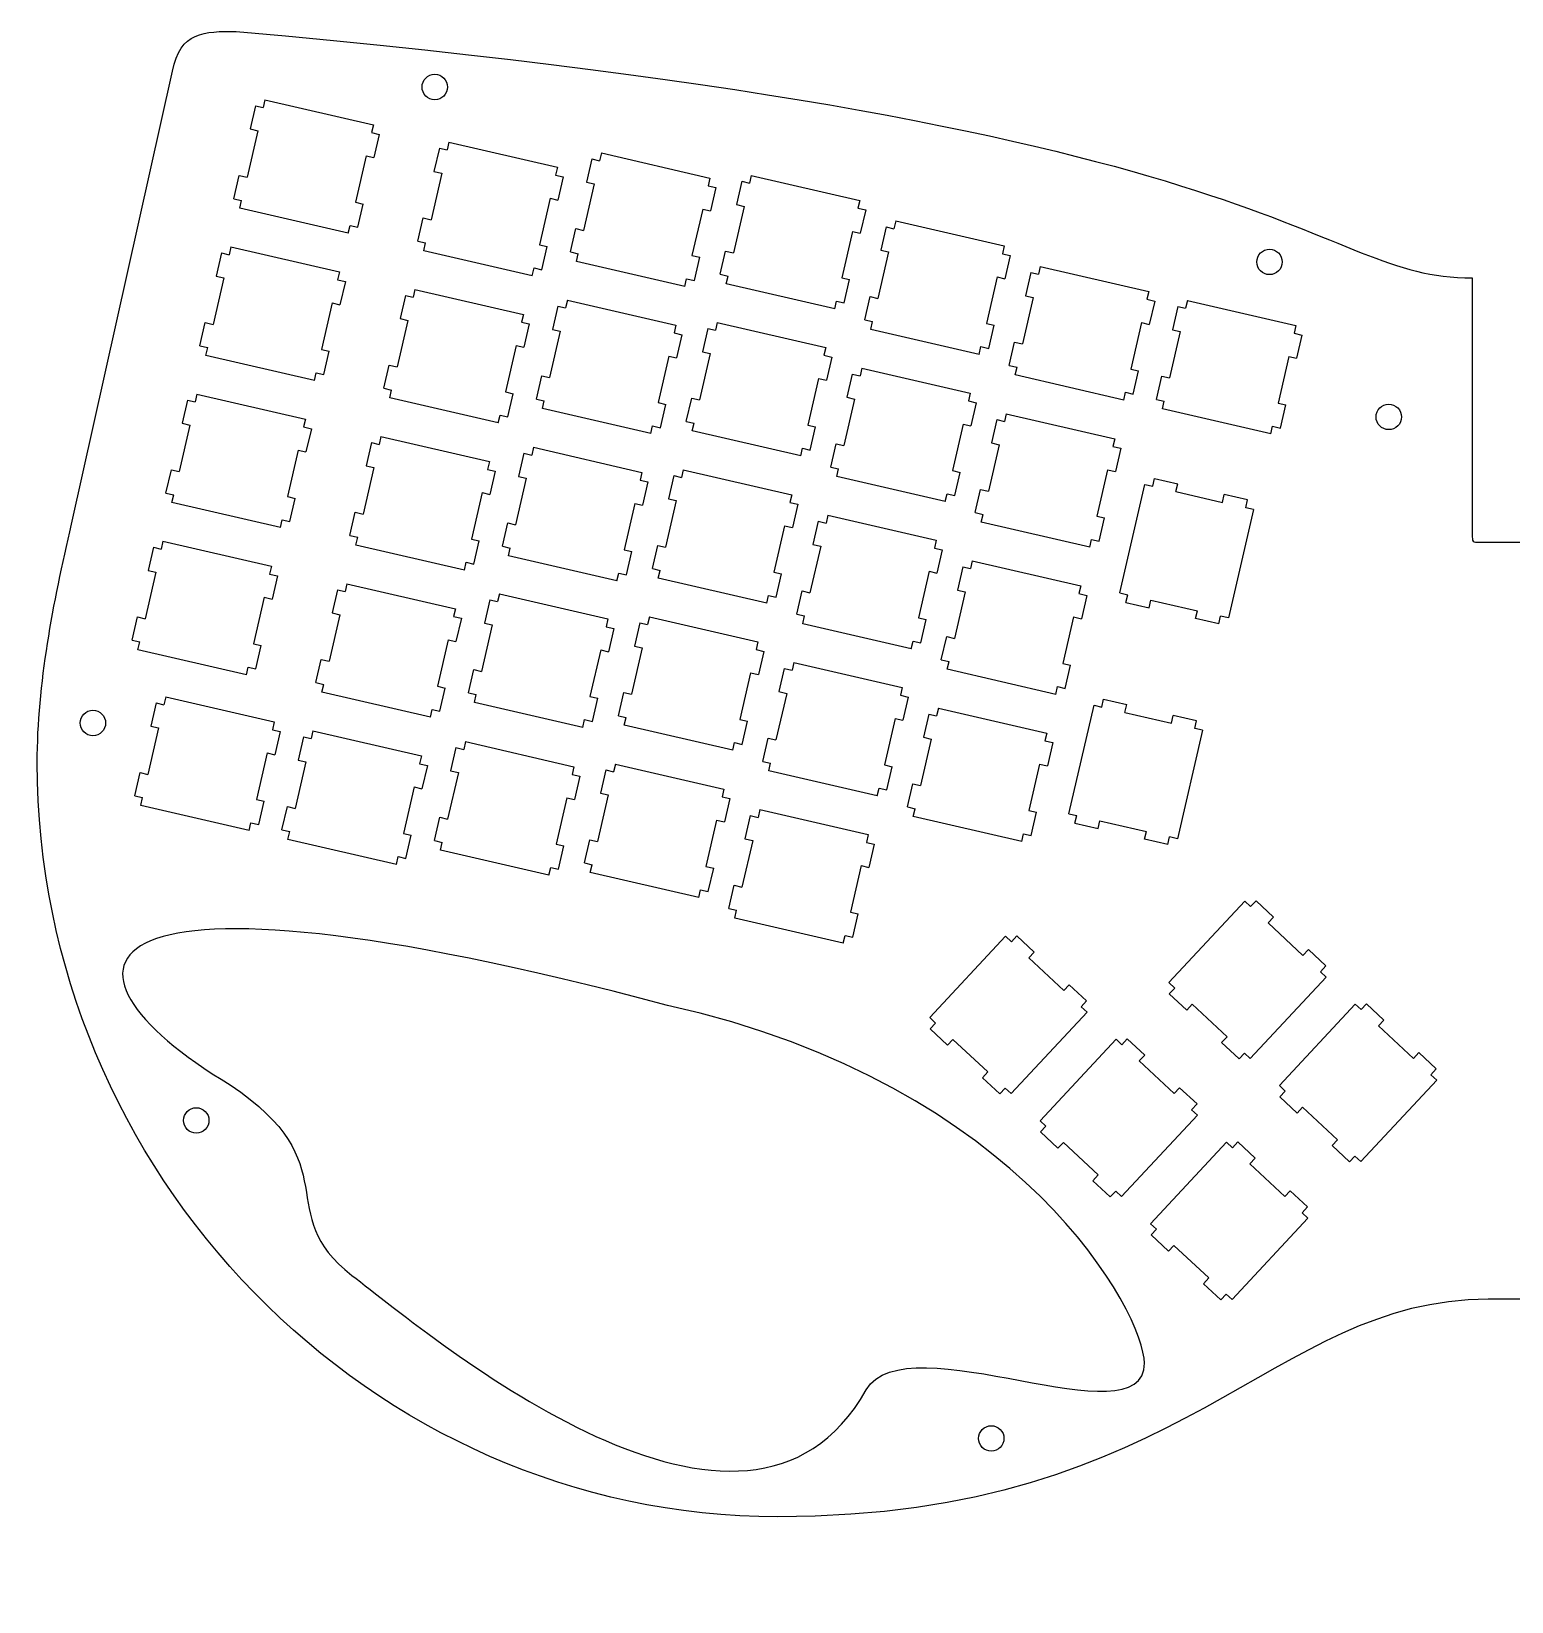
# Model space of a CAD drawing. Extents: x 10 to 391, y -5 to 193.
# Drawn here: x 9.5 to 195.7, y -4.9 to 192.7 of the extents above; entities that cross this region are included whole.
import ezdxf

# ---------------------------------------------------------------- set-up
doc = ezdxf.new("R2010")
doc.units = 0
doc.layers.add('cut.mount', color=7, linetype='CONTINUOUS')

msp = doc.modelspace()

# ---------------------------------------------------------------- linework, layer by layer
at = {"layer": 'cut.mount', "color": 1}
for points in [[(14.567917, 130.655558), (27.276108, 187.655503)], [(38.908949, 184.054711), (38.683826, 183.07959)], [(38.908957, 184.054711), (52.550587, 180.905298)], [(37.713668, 183.303586), (37.038875, 180.380736)], [(37.713671, 183.303586), (38.683831, 183.07959)], [(38.009041, 180.15674), (36.65945, 174.311039)], [(37.038875, 180.380736), (38.009038, 180.156766)], [(52.550584, 180.905298), (52.325461, 179.930177)], [(52.325464, 179.930177), (53.300574, 179.70507)], [(53.300577, 179.70507), (52.625784, 176.78222)], [(60.851479, 177.961784), (60.176686, 175.038934)], [(60.851482, 177.961784), (61.82659, 177.736677)], [(62.05171, 178.711772), (61.82659, 177.736677)], [(62.05171, 178.711798), (75.693343, 175.562359)], [(51.650671, 177.007327), (50.301082, 171.161626)], [(51.650671, 177.007327), (52.625782, 176.78222)], [(80.038507, 176.61077), (79.363715, 173.68792)], [(80.038505, 176.61077), (81.013615, 176.385636)], [(81.238736, 177.360757), (81.013615, 176.385636)], [(81.238736, 177.360757), (94.880369, 174.211344)], [(35.013928, 171.609698), (35.689292, 174.535036)], [(35.689289, 174.535036), (36.65945, 174.311039)], [(61.151797, 174.813827), (59.802208, 168.968126)], [(60.176689, 175.038934), (61.151797, 174.813827)], [(75.693345, 175.562359), (75.468222, 174.587264), (76.440859, 174.362713)], [(76.440856, 174.362713), (75.766064, 171.439862)], [(94.880369, 174.211318), (94.655251, 173.236223), (95.630361, 173.011089)], [(100.08808, 174.547074), (99.862957, 173.571953)], [(100.088077, 174.547048), (113.72971, 171.397635)], [(80.338823, 173.462786), (78.989234, 167.617085)], [(79.363712, 173.68792), (80.338823, 173.462786)], [(95.630356, 173.011116), (94.955563, 170.088239)], [(98.890322, 173.796505), (98.215529, 170.873654)], [(98.890325, 173.796505), (99.862957, 173.571953)], [(35.013922, 171.609698), (35.98408, 171.385728)], [(49.401166, 167.263655), (35.759531, 170.413094)], [(35.759536, 170.413094), (35.984085, 171.385728)], [(50.30108, 171.161626), (51.276185, 170.936493)], [(50.600821, 168.011182), (51.276185, 170.936493)], [(74.793427, 171.664387), (73.443841, 165.818687), (74.41647, 165.594135)], [(74.793427, 171.664387), (75.766064, 171.439836)], [(93.980455, 170.313373), (92.630867, 164.467672), (93.605977, 164.242539)], [(93.980455, 170.313373), (94.955561, 170.088239)], [(99.188164, 170.649102), (97.838575, 164.803402)], [(98.215532, 170.873654), (99.188164, 170.649102)], [(113.729712, 171.397635), (113.504592, 170.42254), (114.479703, 170.197406)], [(114.479697, 170.197406), (113.804904, 167.274556)], [(49.401161, 167.263655), (49.62571, 168.236289), (50.600821, 168.011182)], [(58.151731, 166.267923), (58.827095, 169.193234)], [(58.827095, 169.193234), (59.802206, 168.968126)], [(117.065439, 168.062432), (116.390646, 165.139581)], [(117.065442, 168.062432), (118.040553, 167.837298)], [(118.265673, 168.812419), (118.040553, 167.837298)], [(118.265671, 168.812419), (131.907301, 165.66298)], [(58.151731, 166.267923), (59.126844, 166.042789)], [(72.543919, 161.920742), (58.902284, 165.070155), (59.126836, 166.042789)], [(77.339331, 164.919342), (78.014126, 167.842219)], [(78.014126, 167.842219), (78.989234, 167.617085)], [(112.829796, 167.49969), (111.480208, 161.653989), (112.455319, 161.428855)], [(112.829796, 167.49969), (113.80491, 167.274556)], [(33.43979, 164.791363), (32.76442, 161.866026)], [(33.43979, 164.791363), (34.409948, 164.567367)], [(34.634492, 165.540001), (34.409943, 164.567367)], [(34.6345, 165.540001), (48.276135, 162.390589)], [(73.741108, 162.668824), (74.416475, 165.594135)], [(77.339331, 164.919342), (78.314441, 164.694235)], [(91.730951, 160.569701), (78.089323, 163.719114), (78.314444, 164.694235)], [(92.931182, 161.319688), (93.605977, 164.242539)], [(96.191145, 162.105077), (96.865941, 165.027927)], [(96.865941, 165.027927), (97.838578, 164.803402)], [(117.365757, 164.914448), (116.016171, 159.068747)], [(116.390649, 165.139555), (117.365757, 164.914448)], [(131.907303, 165.66298), (131.682183, 164.687885), (132.65482, 164.463333)], [(132.654817, 164.463333), (131.980024, 161.540483)], [(48.27613, 162.390589), (48.051578, 161.417955)], [(72.543922, 161.920742), (72.768471, 162.893376), (73.741103, 162.668824)], [(96.191145, 162.105077), (97.163782, 161.880525)], [(135.239982, 162.325872), (134.565189, 159.403021)], [(135.239985, 162.325872), (136.215096, 162.100764)], [(136.440216, 163.075859), (136.215096, 162.100764)], [(136.440216, 163.075859), (150.081846, 159.926446)], [(33.734581, 161.642057), (32.384995, 155.796356)], [(32.764423, 161.866026), (33.734583, 161.642057)], [(48.05158, 161.417955), (49.026694, 161.192847)], [(49.026694, 161.192847), (48.351329, 158.26751)], [(57.777253, 160.197088), (57.552701, 159.224454)], [(57.777258, 160.197088), (71.418888, 157.047676)], [(91.730951, 160.569701), (91.956074, 161.544822), (92.931187, 161.319688)], [(110.5803, 157.756018), (96.938667, 160.905431), (97.163788, 161.880552)], [(111.780523, 158.506005), (112.455316, 161.428855)], [(131.007387, 161.765035), (129.657801, 155.919334), (130.630433, 155.694783)], [(131.007387, 161.765035), (131.980027, 161.540483)], [(190.775911, 161.655524), (190.775911, 129.405561)], [(47.376219, 158.492617), (46.02663, 152.646917)], [(47.376219, 158.492617), (48.351329, 158.26751)], [(56.577593, 159.449562), (55.902226, 156.524251)], [(56.577593, 159.449562), (57.552701, 159.224454)], [(75.764622, 158.098547), (75.089829, 155.17567)], [(75.764619, 158.098547), (76.73973, 157.873413)], [(76.964281, 158.846047), (76.73973, 157.873413)], [(76.964281, 158.846047), (90.605914, 155.696635)], [(110.580297, 157.756018), (110.805418, 158.731113), (111.780528, 158.506005)], [(114.366265, 156.371004), (115.041058, 159.293854)], [(115.041058, 159.293854), (116.016171, 159.068747)], [(135.540303, 159.177914), (134.190712, 153.332187)], [(134.565192, 159.403021), (135.5403, 159.177914)], [(150.081851, 159.926446), (149.856728, 158.951325), (150.831834, 158.726218)], [(150.831834, 158.726218), (150.157043, 155.803368)], [(153.754686, 158.051425), (153.079894, 155.128575)], [(153.754686, 158.051425), (154.727323, 157.826873)], [(154.952444, 158.801968), (154.727323, 157.826873)], [(154.952444, 158.801968), (168.594077, 155.652555)], [(56.877337, 156.299117), (55.527748, 150.453417)], [(55.902226, 156.524251), (56.877339, 156.299117)], [(71.418883, 157.047676), (71.194331, 156.075015), (72.166965, 155.85049)], [(114.366265, 156.371004), (115.341376, 156.145897)], [(128.757883, 152.021363), (115.11625, 155.170776), (115.34137, 156.145897)], [(30.740042, 153.097449), (31.414835, 156.020326)], [(31.414835, 156.020326), (32.384995, 155.796356)], [(72.16697, 155.85049), (71.491606, 152.925153)], [(76.064937, 154.950563), (74.714774, 149.102376)], [(75.089826, 155.17567), (76.064939, 154.950563)], [(90.605914, 155.696635), (90.381362, 154.724001), (91.356473, 154.498867)], [(91.356473, 154.498867), (90.681677, 151.576017)], [(94.616434, 155.284282), (93.941641, 152.361432)], [(94.616434, 155.284282), (95.589071, 155.05973)], [(95.814191, 156.034825), (95.589071, 155.05973)], [(95.814189, 156.034825), (109.455827, 152.885412)], [(129.95564, 152.771906), (130.630433, 155.694783)], [(149.181933, 156.028475), (147.832344, 150.182775), (148.807455, 149.957641)], [(149.181933, 156.028475), (150.157043, 155.803368)], [(154.052528, 154.904023), (152.702942, 149.058296)], [(153.079894, 155.128575), (154.052525, 154.904023)], [(168.594077, 155.652555), (168.368953, 154.677434), (169.344064, 154.452327)], [(169.344064, 154.452327), (168.669271, 151.529476)], [(30.740036, 153.097476), (31.710197, 152.873479)], [(31.485079, 151.898385), (31.710202, 152.873479)], [(46.026628, 152.646917), (47.001733, 152.42181)], [(46.326937, 149.498959), (47.001733, 152.42181)], [(70.518964, 153.149704), (69.169378, 147.304004), (70.142015, 147.079452)], [(70.518964, 153.149704), (71.491601, 152.925153)], [(94.914278, 152.13688), (93.564687, 146.291153)], [(93.941644, 152.361432), (94.914278, 152.13688)], [(109.455821, 152.885412), (109.230701, 151.910317), (110.205811, 151.685184)], [(128.757885, 152.021363), (128.983006, 152.996458), (129.955637, 152.771932)], [(132.540805, 150.634471), (133.215598, 153.557321)], [(133.215598, 153.557321), (134.190709, 153.332187)], [(45.126712, 148.748972), (31.485074, 151.898385)], [(53.877845, 147.755674), (54.55264, 150.678524)], [(54.55264, 150.678524), (55.527748, 150.453417)], [(89.706572, 151.80115), (88.356409, 145.952963), (89.33152, 145.727829)], [(89.706572, 151.80115), (90.681677, 151.576017)], [(110.205811, 151.685184), (109.531016, 148.762333)], [(113.991216, 150.297709), (113.766664, 149.325075)], [(113.991213, 150.297709), (127.632843, 147.148297)], [(132.540805, 150.634471), (133.515919, 150.409337)], [(146.932428, 146.284803), (133.290795, 149.434242), (133.515916, 150.409337)], [(167.69416, 151.754584), (166.344572, 145.908883), (167.319683, 145.68375)], [(167.69416, 151.754584), (168.669268, 151.529476)], [(45.126709, 148.748972), (45.351827, 149.724067), (46.326937, 149.498959)], [(73.064873, 146.404659), (73.739671, 149.327509)], [(73.739671, 149.327509), (74.714779, 149.102376)], [(108.555908, 148.987467), (107.206319, 143.14174), (108.181425, 142.916633)], [(108.555908, 148.987467), (109.531016, 148.762333)], [(112.791553, 149.550209), (112.116758, 146.627332)], [(112.791556, 149.550209), (113.766664, 149.325075)], [(148.132659, 147.034791), (148.807452, 149.957641)], [(151.05551, 146.359998), (151.730305, 149.282848)], [(151.730308, 149.282848), (152.702939, 149.058296)], [(29.165325, 146.276654), (28.490532, 143.353804)], [(29.165319, 146.276654), (30.135475, 146.052684)], [(30.360608, 147.027779), (30.135485, 146.052684)], [(30.3606, 147.027779), (44.002236, 143.878366)], [(53.877845, 147.755674), (54.852953, 147.530566)], [(68.269462, 143.406032), (54.627829, 146.555445), (54.85295, 147.530566)], [(69.467222, 144.156602), (70.142018, 147.079452)], [(73.064873, 146.404659), (74.039981, 146.179525)], [(87.457067, 142.057479), (73.815437, 145.206891), (74.039986, 146.179525)], [(91.917257, 143.592855), (92.592052, 146.515705)], [(92.592052, 146.515705), (93.564689, 146.291153)], [(113.091871, 146.402225), (111.741711, 140.554038)], [(112.116763, 146.627332), (113.091869, 146.402225)], [(127.632846, 147.148297), (127.408297, 146.175663), (128.380934, 145.951111)], [(146.932428, 146.284803), (147.157551, 147.259924), (148.132657, 147.034791)], [(151.05551, 146.359998), (152.028149, 146.135446)], [(68.269462, 143.406032), (68.494583, 144.381127), (69.467217, 144.156602)], [(88.656725, 142.804979), (89.331517, 145.727829)], [(128.380928, 145.951111), (127.706135, 143.028261)], [(132.16633, 144.563637), (131.94121, 143.588515)], [(132.16633, 144.563637), (145.807963, 141.414197)], [(165.444651, 142.010912), (151.803018, 145.160325), (152.028141, 146.135446)], [(166.64489, 142.760899), (167.319685, 145.683776)], [(29.460687, 143.129834), (28.111098, 137.284107)], [(28.490532, 143.353804), (29.46069, 143.129834)], [(44.002238, 143.878366), (43.777118, 142.903272)], [(43.777118, 142.903245), (44.752226, 142.678138)], [(44.752223, 142.678138), (44.07743, 139.755288)], [(87.457067, 142.057479), (87.681619, 143.030113), (88.65673, 142.804979)], [(91.917257, 143.592855), (92.889896, 143.368303)], [(106.306406, 139.243795), (92.66477, 142.393208), (92.889894, 143.368303)], [(107.506634, 139.993756), (108.18143, 142.916633)], [(126.733501, 143.252812), (125.383344, 137.404625), (126.355975, 137.180073)], [(126.733501, 143.252812), (127.706141, 143.028261)], [(130.966094, 143.813649), (130.291301, 140.890799)], [(130.966096, 143.813649), (131.94121, 143.588515)], [(165.444653, 142.010912), (165.669776, 142.986033), (166.644884, 142.760899)], [(52.303136, 140.934852), (51.62834, 138.012002)], [(52.303136, 140.934879), (53.278246, 140.709745)], [(53.503369, 141.684866), (53.278246, 140.709745)], [(53.503372, 141.684866), (67.145002, 138.535427)], [(72.690393, 140.333825), (72.465269, 139.358704)], [(72.690393, 140.333825), (86.332025, 137.184412)], [(110.091805, 137.856321), (110.766598, 140.779171)], [(110.766598, 140.779171), (111.741709, 140.554038)], [(131.266417, 140.665665), (129.916828, 134.819965)], [(130.291303, 140.890799), (131.266411, 140.665665)], [(145.807966, 141.414224), (145.582842, 140.439103), (146.55795, 140.213995)], [(43.102322, 139.980395), (41.752736, 134.134694)], [(43.102322, 139.980395), (44.077433, 139.755288)], [(67.145002, 138.535427), (66.919884, 137.560332), (67.892513, 137.33578)], [(71.490164, 139.583838), (70.815369, 136.660987)], [(71.490164, 139.583838), (72.465269, 139.358704)], [(106.306401, 139.243795), (106.531524, 140.21889), (107.506634, 139.993783)], [(146.55795, 140.213969), (145.883157, 137.291119)], [(26.466145, 134.585253), (27.140938, 137.508103)], [(27.140941, 137.508103), (28.111101, 137.284107)], [(52.603453, 137.786895), (51.253865, 131.941194)], [(51.62834, 138.012002), (52.603453, 137.786895)], [(67.892513, 137.33578), (67.21772, 134.41293)], [(71.790477, 136.435854), (70.440891, 130.590153)], [(70.815366, 136.660987), (71.790477, 136.435854)], [(86.332023, 137.184412), (86.1069, 136.209291), (87.08201, 135.984184)], [(90.342551, 136.772033), (89.667755, 133.849183)], [(90.342548, 136.772033), (91.315185, 136.547481)], [(91.540308, 137.522602), (91.315185, 136.547481)], [(91.540305, 137.522602), (105.181938, 134.37319)], [(110.091805, 137.856321), (111.066916, 137.631187)], [(124.483999, 133.509141), (110.842364, 136.658553), (111.066916, 137.631187)], [(125.68118, 134.257223), (126.355975, 137.180073)], [(144.908047, 137.516252), (143.558458, 131.670552), (144.533572, 131.445418)], [(144.908047, 137.516252), (145.883157, 137.291145)], [(150.585192, 135.436576), (150.809741, 136.40921)], [(150.809741, 136.40921), (153.732594, 135.734417)], [(26.466145, 134.585253), (27.436311, 134.361257)], [(27.211182, 133.386162), (27.436306, 134.361257)], [(66.245086, 134.637482), (64.8955, 128.791755), (65.868134, 128.567203)], [(66.245086, 134.637482), (67.217723, 134.41293)], [(87.08201, 135.984157), (86.407217, 133.061307)], [(105.181938, 134.37319), (104.956817, 133.398068), (105.931928, 133.172935)], [(124.483999, 133.509141), (124.708548, 134.481775), (125.68118, 134.257223)], [(128.266919, 132.122222), (128.941715, 135.045072)], [(128.941715, 135.045072), (129.91682, 134.819965)], [(146.460658, 122.020066), (149.610076, 135.661683)], [(149.610086, 135.661683), (150.585194, 135.436576)], [(153.508042, 134.761783), (153.732596, 135.734417)], [(153.508042, 134.761783), (159.353748, 133.412197)], [(159.353756, 133.412197), (159.578307, 134.384831)], [(162.501163, 133.710038), (159.578307, 134.384831)], [(40.852823, 130.236749), (27.211185, 133.386162)], [(41.752739, 134.134694), (42.72785, 133.909587)], [(42.053054, 130.986737), (42.727847, 133.909587)], [(85.432107, 133.286441), (84.082521, 127.44074), (85.057632, 127.215633)], [(85.432107, 133.286441), (86.40722, 133.061334)], [(90.640392, 133.624631), (89.290801, 127.778931)], [(89.667758, 133.849183), (90.640392, 133.624631)], [(105.931928, 133.172935), (105.257135, 130.250084)], [(163.251722, 132.512271), (160.102301, 118.870627)], [(163.251724, 132.512271), (162.276614, 132.737404), (162.501163, 133.710038)], [(40.852823, 130.236749), (41.077946, 131.211844), (42.053054, 130.986737)], [(49.603959, 129.243451), (50.278752, 132.166302)], [(50.278754, 132.166302), (51.253862, 131.941194)], [(68.790987, 127.89241), (69.465783, 130.815287)], [(69.46578, 130.815287), (70.440891, 130.590153)], [(104.282022, 130.475218), (102.932436, 124.629518), (103.907541, 124.404384)], [(104.282022, 130.475218), (105.257135, 130.250084)], [(108.517093, 131.0355), (107.8423, 128.112623)], [(108.517096, 131.0355), (109.492204, 130.810366)], [(109.717325, 131.785487), (109.492204, 130.810366)], [(109.717327, 131.785487), (123.358957, 128.636048)], [(128.266919, 132.122222), (129.24203, 131.897115)], [(142.658542, 127.772581), (129.016912, 130.92202), (129.242033, 131.897115)], [(143.858773, 128.522568), (144.533566, 131.445418)], [(26.08672, 128.515557), (25.861597, 127.540435)], [(26.08672, 128.515557), (39.728352, 125.366144)], [(49.603959, 129.243451), (50.579069, 129.018344)], [(63.995581, 124.89381), (50.353949, 128.043223), (50.579069, 129.018318)], [(65.193336, 125.644353), (65.868132, 128.567203)], [(123.358957, 128.636048), (123.133837, 127.660953), (124.106468, 127.436401)], [(142.658545, 127.772581), (142.883665, 128.747702), (143.858773, 128.522568)], [(191.775909, 128.405569), (208.77589, 128.405569)], [(24.891438, 127.764432), (24.216643, 124.841555)], [(24.891436, 127.764432), (25.861595, 127.540435)], [(68.790987, 127.89241), (69.766095, 127.667303)], [(83.18261, 123.542769), (69.540977, 126.692208), (69.766098, 127.667303)], [(84.382836, 124.292756), (85.057632, 127.215607)], [(87.642802, 125.078145), (88.318169, 128.003482)], [(88.318169, 128.003482), (89.290806, 127.778931)], [(108.817411, 127.887516), (107.46782, 122.041815)], [(107.842306, 128.112649), (108.817411, 127.887516)], [(124.106474, 127.436401), (123.431678, 124.513551)], [(25.186801, 124.617585), (23.837212, 118.771885)], [(24.216644, 124.841581), (25.186803, 124.617585)], [(39.728352, 125.366144), (39.503232, 124.391023)], [(63.995584, 124.89381), (64.220705, 125.868905), (65.193336, 125.644353)], [(83.182607, 123.542769), (83.407731, 124.51789), (84.382841, 124.292756)], [(87.642802, 125.078145), (88.615436, 124.853593)], [(102.032523, 120.731546), (88.390887, 123.880959), (88.615436, 124.853593)], [(122.459036, 124.738076), (121.10945, 118.892376), (122.082082, 118.667824)], [(122.459036, 124.738076), (123.431678, 124.513551)], [(126.69221, 125.301427), (126.017418, 122.37855)], [(126.69221, 125.301427), (127.667324, 125.076293)], [(127.891875, 126.048927), (127.667324, 125.076293)], [(127.891875, 126.048927), (141.533505, 122.899514)], [(39.503232, 124.391023), (40.47834, 124.165889)], [(40.47834, 124.165889), (39.803542, 121.243039)], [(49.229478, 123.172617), (49.00436, 122.197522)], [(49.229481, 123.172617), (62.871119, 120.023204)], [(103.23218, 121.479047), (103.907544, 124.404384)], [(141.533508, 122.899514), (141.308956, 121.92688), (142.284064, 121.701746)], [(38.828439, 121.468172), (37.478848, 115.622472)], [(38.828439, 121.468172), (39.803547, 121.243039)], [(48.029252, 122.42263), (47.354459, 119.49978)], [(48.02925, 122.42263), (49.00436, 122.197522)], [(67.21, 121.146042), (66.535207, 118.223192)], [(67.210005, 121.146042), (68.185113, 120.920909)], [(68.410236, 121.89603), (68.185113, 120.920909)], [(68.410231, 121.89603), (82.04939, 118.747173)], [(102.03252, 120.731546), (102.257066, 121.704181), (103.232177, 121.479047)], [(105.817917, 119.344072), (106.492715, 122.266923)], [(106.492715, 122.266923), (107.467823, 122.041815)], [(126.992531, 122.153443), (125.642374, 116.305255)], [(126.01742, 122.37855), (126.992531, 122.153443)], [(142.284062, 121.701746), (141.609269, 118.778896)], [(146.460668, 122.020066), (147.435779, 121.794933)], [(147.210645, 120.819811), (147.435768, 121.794933)], [(147.210653, 120.819838), (150.133506, 120.145019)], [(150.133503, 120.145045), (150.358627, 121.12014)], [(150.358624, 121.12014), (156.20433, 119.770554)], [(22.191688, 116.070544), (22.867053, 118.995854)], [(22.867056, 118.995854), (23.837215, 118.771885)], [(48.329562, 119.274672), (46.979976, 113.428945)], [(47.354457, 119.49978), (48.329562, 119.274672)], [(62.871111, 120.023204), (62.64599, 119.04811), (63.618625, 118.823558)], [(63.618627, 118.823558), (62.943834, 115.900681)], [(82.049395, 118.747173), (81.824272, 117.772078), (82.799385, 117.546944)], [(87.265848, 119.007893), (87.041296, 118.035259)], [(87.265848, 119.007893), (100.907481, 115.85848)], [(105.817917, 119.344072), (106.79303, 119.118965)], [(120.209529, 114.994431), (106.567899, 118.143844), (106.793019, 119.118939)], [(121.407294, 115.744974), (122.08209, 118.667824)], [(140.634161, 119.00403), (139.284004, 113.155843), (140.259112, 112.930709)], [(140.634161, 119.00403), (141.609272, 118.778896)], [(158.902059, 118.12064), (155.979206, 118.795433)], [(155.979212, 118.795433), (156.204335, 119.770554)], [(158.90207, 118.12064), (159.127193, 119.095761)], [(160.102293, 118.870627), (159.127182, 119.095761)], [(67.51032, 117.998058), (66.160732, 112.152358)], [(66.535209, 118.223192), (67.510317, 117.998058)], [(82.799377, 117.546944), (82.124584, 114.624094)], [(86.068659, 118.259811), (85.393292, 115.334473)], [(86.068659, 118.259811), (87.041296, 118.035259)], [(22.19169, 116.070544), (23.16185, 115.846548)], [(22.937298, 114.873913), (23.161848, 115.846548)], [(36.578932, 111.724501), (22.937298, 114.873913)], [(37.478848, 115.622472), (38.453961, 115.397338)], [(37.778597, 112.472001), (38.453961, 115.397338)], [(61.9712, 116.125259), (60.621612, 110.279533), (61.594248, 110.054981)], [(61.9712, 116.125259), (62.943832, 115.900708)], [(81.149482, 114.849228), (79.799893, 109.003501), (80.775001, 108.778394)], [(81.149482, 114.849228), (82.124592, 114.624094)], [(86.365929, 115.109922), (85.016343, 109.264221)], [(85.393292, 115.334473), (86.365929, 115.109922)], [(100.907478, 115.85848), (100.682926, 114.885846), (101.658039, 114.660712)], [(101.658039, 114.660712), (100.982675, 111.735401)], [(120.209531, 114.994431), (120.434655, 115.969526), (121.407286, 115.744974)], [(123.992465, 113.607513), (124.66726, 116.530389)], [(124.66726, 116.530389), (125.642368, 116.305255)], [(36.578932, 111.724501), (36.803484, 112.697135), (37.778597, 112.472001)], [(45.329504, 110.728742), (46.004868, 113.654079)], [(46.004866, 113.654079), (46.979979, 113.428945)], [(105.443439, 113.273238), (105.218316, 112.298143)], [(105.443444, 113.273238), (119.085074, 110.123825)], [(123.992465, 113.607513), (124.967575, 113.382405)], [(138.384659, 109.260358), (124.743026, 112.409771), (124.967578, 113.382405)], [(139.584316, 110.007859), (140.259112, 112.930709)], [(45.329504, 110.728742), (46.304612, 110.503635)], [(64.510825, 109.454642), (65.185618, 112.377492)], [(65.185618, 112.377492), (66.160729, 112.152358)], [(100.007562, 111.960509), (98.657976, 106.114808), (99.633084, 105.889675)], [(100.007562, 111.960509), (100.982672, 111.735375)], [(104.243205, 112.523251), (103.568412, 109.600401)], [(104.243205, 112.523251), (105.218316, 112.298143)], [(26.440318, 108.932381), (26.21577, 107.959747)], [(26.440322, 108.932381), (40.081952, 105.782968)], [(59.721696, 106.381561), (46.080066, 109.531), (46.304617, 110.503635)], [(60.918881, 107.12967), (61.594246, 110.054981)], [(64.510825, 109.454642), (65.485936, 109.229508)], [(78.89998, 105.105556), (65.260821, 108.254387), (65.485944, 109.229508)], [(80.1002, 105.855543), (80.774996, 108.778394)], [(83.368914, 106.565923), (84.043706, 109.488773)], [(84.043709, 109.488773), (85.016341, 109.264221)], [(104.543523, 109.375293), (103.193932, 103.529566)], [(103.568415, 109.600401), (104.543525, 109.375293)], [(119.085071, 110.123825), (118.859948, 109.148731), (119.83258, 108.924179)], [(119.832585, 108.924179), (119.157792, 106.001329)], [(138.384659, 109.260358), (138.609205, 110.232992), (139.584319, 110.007859)], [(144.173799, 107.665768), (144.398923, 108.640863)], [(144.398923, 108.640863), (147.321775, 107.96607)], [(25.243133, 108.184299), (24.567768, 105.258961)], [(25.243131, 108.184299), (26.21577, 107.959747)], [(59.721696, 106.381588), (59.946245, 107.354195), (60.918884, 107.129644)], [(122.417756, 106.786717), (121.742963, 103.863867)], [(122.417756, 106.786717), (123.392869, 106.561584)], [(123.61799, 107.536705), (123.392869, 106.561584)], [(123.61799, 107.536705), (137.259617, 104.387266)], [(140.049271, 94.249233), (143.198689, 107.890876)], [(143.198683, 107.890876), (144.173797, 107.665768)], [(147.09665, 106.990949), (147.321773, 107.96607)], [(147.09665, 106.990949), (152.942355, 105.641363)], [(25.540403, 105.03441), (24.190815, 99.188709)], [(24.567766, 105.258961), (25.5404, 105.03441)], [(40.081952, 105.782968), (39.8574, 104.810308), (40.832508, 104.5852)], [(78.899977, 105.105556), (79.1251, 106.080651), (80.100208, 105.855543)], [(83.368914, 106.565923), (84.341548, 106.341371)], [(97.758055, 102.216837), (84.116422, 105.36625), (84.341542, 106.341371)], [(98.958291, 102.966824), (99.633087, 105.889701)], [(118.185155, 106.225854), (116.835567, 100.380154), (117.808204, 100.155602)], [(118.185155, 106.225854), (119.157787, 106.001329)], [(152.942355, 105.641363), (153.167476, 106.616485)], [(156.090331, 105.941692), (153.167476, 106.616485)], [(156.840319, 104.741463), (153.690898, 91.09982)], [(156.840319, 104.741463), (155.865211, 104.96657), (156.090331, 105.941692)], [(40.832511, 104.5852), (40.157147, 101.659863)], [(43.755366, 103.910407), (43.080002, 100.98507)], [(43.755364, 103.910407), (44.730474, 103.685274)], [(44.955021, 104.657908), (44.730474, 103.685274)], [(44.955026, 104.657908), (58.596661, 101.508495)], [(64.142047, 103.306893), (63.917498, 102.334259)], [(64.142047, 103.306893), (77.783682, 100.15748)], [(97.758057, 102.216837), (97.983178, 103.191958), (98.958283, 102.966824)], [(101.544031, 100.83185), (102.218824, 103.7547)], [(102.218826, 103.7547), (103.193932, 103.529566)], [(122.718073, 103.638733), (121.368485, 97.793033)], [(121.742963, 103.863867), (122.718073, 103.638733)], [(137.25962, 104.387266), (137.034502, 103.412171), (138.009607, 103.187037)], [(138.009607, 103.187037), (137.334814, 100.264187)], [(39.182033, 101.884997), (37.832447, 96.039296), (38.807555, 95.814163)], [(39.182033, 101.884997), (40.157144, 101.659863)], [(44.055107, 100.759963), (42.705519, 94.914236)], [(43.079999, 100.98507), (44.055107, 100.759963)], [(58.596656, 101.508495), (58.372107, 100.535861), (59.344744, 100.311309)], [(62.942387, 102.559366), (62.267594, 99.636516)], [(62.94239, 102.559366), (63.917498, 102.334259)], [(101.544031, 100.83185), (102.519139, 100.606716)], [(22.543386, 96.490411), (23.21818, 99.413261)], [(23.218178, 99.413261), (24.190812, 99.188709)], [(59.344739, 100.311309), (58.669374, 97.385998)], [(63.242702, 99.411409), (61.892545, 93.563221)], [(62.267594, 99.636516), (63.242702, 99.411409)], [(77.783682, 100.157454), (77.55913, 99.18482), (78.534241, 98.959712)], [(78.534241, 98.959712), (77.859445, 96.036862)], [(81.794205, 99.745101), (81.119412, 96.822251)], [(81.794205, 99.745101), (82.766839, 99.520549)], [(82.991959, 100.495671), (82.766839, 99.520549)], [(82.991959, 100.495671), (96.633592, 97.346258)], [(115.935653, 96.482209), (102.294018, 99.631621), (102.519141, 100.606743)], [(117.133408, 97.232752), (117.808201, 100.155602)], [(136.359703, 100.489321), (135.010118, 94.64362), (135.985231, 94.418486)], [(136.359703, 100.489321), (137.334811, 100.264187)], [(57.696745, 97.610523), (56.347157, 91.764823), (57.319791, 91.540271)], [(57.696745, 97.610523), (58.66938, 97.385972)], [(81.119412, 96.822251), (82.092046, 96.597699)], [(96.633592, 97.346231), (96.408469, 96.371137), (97.383577, 96.146003)], [(115.935648, 96.482209), (116.160771, 97.457303), (117.133408, 97.232752)], [(119.718579, 95.09529), (120.393372, 98.01814)], [(120.393374, 98.01814), (121.368482, 97.793033)], [(22.543386, 96.490411), (23.516018, 96.265859)], [(36.932531, 92.141325), (23.290895, 95.290738), (23.516015, 96.265859)], [(38.132763, 92.891312), (38.807555, 95.814163)], [(41.055618, 92.216519), (41.730416, 95.13937)], [(41.730416, 95.13937), (42.705519, 94.914236)], [(76.884337, 96.26197), (75.534175, 90.413782), (76.509286, 90.188675)], [(76.884337, 96.26197), (77.859445, 96.036862)], [(82.092043, 96.597699), (80.742455, 90.751999)], [(97.383579, 96.146003), (96.708787, 93.223153)], [(119.718579, 95.09529), (120.693689, 94.870183)], [(134.110202, 90.745649), (120.468569, 93.895062), (120.693692, 94.870183)], [(36.932531, 92.141325), (37.157655, 93.116446), (38.13276, 92.891312)], [(60.242639, 90.865478), (60.917434, 93.788355)], [(60.917434, 93.788329), (61.892542, 93.563221)], [(95.733671, 93.448286), (94.384085, 87.60256), (95.359195, 87.377452)], [(95.733671, 93.448286), (96.708781, 93.223153)], [(99.969322, 94.011028), (99.294529, 91.088178)], [(99.969319, 94.011028), (100.944432, 93.785894)], [(101.168984, 94.758555), (100.944432, 93.785894)], [(101.168984, 94.758555), (114.810617, 91.609116)], [(135.310433, 91.495636), (135.985228, 94.418486)], [(140.049271, 94.249233), (141.024379, 94.024125)], [(140.799827, 93.051491), (143.72268, 92.376698)], [(140.79983, 93.051491), (141.024379, 94.024125)], [(143.72268, 92.376698), (143.947232, 93.349332)], [(143.947232, 93.349332), (149.79294, 91.999746)], [(41.055618, 92.216519), (42.030726, 91.991386)], [(55.447243, 87.866852), (41.805613, 91.016264), (42.030734, 91.991386)], [(56.644993, 88.617421), (57.319788, 91.540271)], [(60.242639, 90.865478), (61.217749, 90.640371)], [(79.095028, 88.0537), (79.769821, 90.97655)], [(79.769823, 90.97655), (80.742457, 90.751999)], [(100.269637, 90.863044), (98.919479, 85.014883)], [(99.294526, 91.088178), (100.269637, 90.863044)], [(114.810614, 91.609116), (114.586065, 90.636482), (115.558699, 90.41193)], [(134.110202, 90.745649), (134.335325, 91.720744), (135.310433, 91.495636)], [(149.568388, 91.027112), (149.792937, 91.999746)], [(152.491244, 90.352319), (149.568391, 91.027112)], [(152.491241, 90.352293), (152.715793, 91.324927)], [(153.690901, 91.09982), (152.715793, 91.324954)], [(74.634825, 86.518298), (60.993192, 89.667737), (61.217744, 90.640371)], [(75.834493, 87.265825), (76.509288, 90.188675)], [(115.558699, 90.41193), (114.883904, 87.48908)], [(55.447241, 87.866852), (55.672364, 88.841973), (56.645003, 88.617421)], [(74.63483, 86.518298), (74.859379, 87.490932), (75.834487, 87.265825)], [(79.095028, 88.0537), (80.067662, 87.829149)], [(93.484166, 83.704615), (79.842533, 86.854027), (80.067657, 87.829122)], [(94.684405, 84.454602), (95.359198, 87.377452)], [(113.911272, 87.713632), (112.561112, 81.865444), (113.533746, 81.640919)], [(113.911272, 87.713632), (114.883906, 87.48908)], [(97.269576, 82.31714), (97.944369, 85.239991)], [(97.944369, 85.239991), (98.919479, 85.014883)], [(93.484169, 83.704615), (93.709292, 84.679709), (94.684403, 84.454602)], [(152.624588, 72.999262), (162.17258, 83.237255)], [(162.17258, 83.237255), (162.901485, 82.555424)], [(163.583877, 83.286811), (162.901485, 82.555424)], [(163.583877, 83.286811), (165.778586, 81.242086)], [(97.269576, 82.31714), (98.244684, 82.092007)], [(111.661765, 77.96996), (98.020135, 81.119399), (98.244684, 82.092033)], [(112.858951, 78.718042), (113.533744, 81.640892)], [(165.778586, 81.242086), (165.096192, 80.510699)], [(169.485036, 76.418814), (165.096192, 80.510699)], [(111.661767, 77.96996), (111.886319, 78.942594), (112.858951, 78.718042)], [(132.078094, 78.827236), (122.529539, 68.586782)], [(132.078094, 78.827236), (132.809476, 78.144849), (133.491871, 78.87621)], [(133.491868, 78.87621), (135.686009, 76.829051)], [(170.167434, 77.150202), (169.485036, 76.418814)], [(172.361566, 75.103016), (170.167434, 77.150202)], [(135.003614, 76.097663), (135.686009, 76.829051)], [(139.392459, 72.005779), (135.003614, 76.097663)], [(172.361566, 75.103016), (171.679174, 74.371655)], [(172.410554, 73.689242), (162.862562, 63.451276)], [(172.410554, 73.689242), (171.679174, 74.371655)], [(139.392459, 72.005779), (140.074851, 72.737166)], [(142.267086, 70.693023), (140.074851, 72.737166)], [(152.624588, 72.999262), (153.355968, 72.316876)], [(153.355968, 72.316876), (152.673576, 71.585489)], [(152.673576, 71.585489), (154.86828, 69.54079)], [(132.769985, 59.038241), (142.318548, 69.278667)], [(141.587166, 69.96108), (142.267086, 70.693023)], [(142.318548, 69.278667), (141.587166, 69.96108)], [(155.548203, 70.272733), (154.86828, 69.54079)], [(159.936476, 66.178388), (155.548203, 70.272733)], [(166.52003, 60.041778), (176.068022, 70.279771), (176.799401, 69.597358)], [(177.479316, 70.329327), (176.799401, 69.597358)], [(177.479316, 70.329327), (179.674028, 68.284602)], [(122.529539, 68.586782), (123.261488, 67.906883)], [(122.579091, 67.175496), (123.261488, 67.906883)], [(122.579091, 67.175496), (124.773228, 65.12831)], [(179.674028, 68.284602), (178.994105, 67.552659)], [(183.380479, 63.461357), (178.994105, 67.552659)], [(124.773228, 65.12831), (125.455623, 65.859697)], [(129.844467, 61.767813), (125.455623, 65.859697)], [(145.973536, 65.869751), (136.424976, 55.629298)], [(145.973536, 65.869751), (146.704916, 65.187365)], [(146.704916, 65.187365), (147.38731, 65.918726)], [(147.38731, 65.918726), (149.581445, 63.871567)], [(159.936476, 66.178388), (159.254085, 65.447001)], [(161.448789, 63.402302), (159.254085, 65.447001)], [(148.899056, 63.140179), (149.581445, 63.871567)], [(162.131186, 64.133663), (161.448789, 63.402302)], [(162.862562, 63.451276), (162.131186, 64.133663)], [(184.062873, 64.192718), (183.380479, 63.461357)], [(186.257006, 62.145532), (184.062873, 64.192718)], [(129.162076, 61.036426), (129.844467, 61.767813)], [(153.287901, 59.048295), (148.899056, 63.140179)], [(186.257006, 62.145532), (185.574611, 61.414171)], [(186.305993, 60.731758), (185.574611, 61.414171)], [(131.356211, 58.98924), (129.162076, 61.036426)], [(131.356211, 58.98924), (132.038605, 59.720627)], [(132.769982, 59.038214), (132.038605, 59.720627)], [(153.287901, 59.048295), (153.970293, 59.779682)], [(156.164999, 57.734957), (153.97029, 59.779682)], [(166.52003, 60.041778), (167.251407, 59.359392), (166.569015, 58.628004)], [(186.305993, 60.731758), (176.758004, 50.493792)], [(155.482605, 57.003596), (156.164999, 57.734957)], [(166.569015, 58.628004), (168.763156, 56.580845)], [(173.831913, 53.220904), (169.445547, 57.312206), (168.763156, 56.580845)], [(136.424976, 55.629298), (137.156358, 54.946912)], [(146.665427, 46.080757), (156.213984, 56.321183)], [(156.213984, 56.321183), (155.482605, 57.003596)], [(136.476435, 54.214969), (137.156355, 54.946912)], [(136.476435, 54.214969), (138.668668, 52.170826)], [(138.668668, 52.170826), (139.351062, 52.902213)], [(143.739907, 48.810329), (139.351062, 52.902213)], [(159.868407, 52.90978), (150.322895, 42.671259)], [(159.868407, 52.90978), (160.600358, 52.229881)], [(160.600358, 52.229881), (161.282752, 52.961242)], [(161.282752, 52.961242), (163.476885, 50.914082)], [(173.831913, 53.220904), (173.149521, 52.489516)], [(175.344231, 50.444818), (173.149521, 52.489516)], [(162.794493, 50.182695), (163.476885, 50.914082)], [(167.183338, 46.090811), (162.794493, 50.182695)], [(176.758004, 50.493792), (176.026628, 51.176178), (175.344231, 50.444818)], [(143.057515, 48.078942), (143.739907, 48.810329)], [(145.251656, 46.031756), (143.057515, 48.078942)], [(145.251656, 46.031756), (145.934045, 46.763143)], [(146.665427, 46.080757), (145.934045, 46.763143)], [(167.183338, 46.090811), (167.865732, 46.822198)], [(170.059873, 44.775012), (167.865732, 46.822198)], [(169.377473, 44.043625), (170.059873, 44.775012)], [(170.109424, 43.363699), (169.377473, 44.043625)], [(150.322895, 42.671259), (151.054271, 41.988846)], [(150.371874, 41.257485), (151.054271, 41.988846)], [(160.560863, 33.123272), (170.109424, 43.363699)], [(150.371874, 41.257485), (152.566584, 39.212786)], [(152.566584, 39.212786), (153.246507, 39.944729)], [(157.635349, 35.852845), (153.246507, 39.944729)], [(156.952954, 35.121457), (157.635349, 35.852845)], [(159.14709, 33.074272), (156.952954, 35.121457)], [(159.14709, 33.074272), (159.829484, 33.805659)], [(160.560863, 33.123272), (159.829484, 33.805659)], [(207.775893, 33.155684), (192.775911, 33.155684)]]:
    msp.add_lwpolyline(points, dxfattribs=at)
for points in [[(27.276108, 187.655503), (28.276106, 192.65549), (31.276103, 192.65549), (35.2761, 192.65549)], [(35.2761, 192.65549), (170.275934, 180.655506), (170.275936, 161.655524), (190.775911, 161.655524)], [(58.676071, 185.655492), (58.676071, 186.539147), (59.392414, 187.255506), (60.276069, 187.255506)], [(60.276069, 187.255506), (61.159724, 187.255506), (61.876067, 186.539147), (61.876067, 185.655492)], [(60.276069, 184.055505), (59.392414, 184.055505), (58.676071, 184.771837), (58.676071, 185.655492)], [(61.876067, 185.655492), (61.876067, 184.771837), (61.159724, 184.055505), (60.276069, 184.055505)], [(163.675944, 163.655534), (163.675944, 164.079873), (163.844515, 164.486828), (164.144571, 164.786892)], [(164.144571, 164.786892), (164.444629, 165.086956), (164.851595, 165.255522), (165.275942, 165.255522)], [(165.275942, 165.255522), (165.700288, 165.255522), (166.107254, 165.086956), (166.407313, 164.786892)], [(166.407313, 164.786892), (166.707371, 164.486828), (166.87594, 164.079873), (166.87594, 163.655534)], [(165.275942, 162.055521), (164.39229, 162.055521), (163.675944, 162.77188), (163.675944, 163.655534)], [(166.87594, 163.655534), (166.87594, 162.77188), (166.159597, 162.055521), (165.275942, 162.055521)], [(178.675925, 144.155544), (178.675925, 145.039198), (179.392268, 145.755557), (180.275921, 145.755557)], [(180.275921, 145.755557), (180.70027, 145.755557), (181.107236, 145.586965), (181.407294, 145.286928)], [(181.407294, 145.286928), (181.70735, 144.986864), (181.875921, 144.579882), (181.875921, 144.155544)], [(180.275921, 142.555556), (179.392268, 142.555556), (178.675925, 143.271889), (178.675925, 144.155544)], [(181.407294, 143.024186), (181.107236, 142.724122), (180.70027, 142.555556), (180.275921, 142.555556)], [(181.875921, 144.155544), (181.875921, 143.731205), (181.70735, 143.324223), (181.407294, 143.024186)], [(10.276129, 100.655611), (10.276129, 110.655585), (12.276127, 120.655585), (14.567917, 130.655558)], [(190.775911, 129.405561), (190.775911, 128.405569), (190.775909, 128.405569), (191.775909, 128.405569)], [(15.676122, 105.655598), (15.676122, 106.539253), (16.392466, 107.255585), (17.276121, 107.255585)], [(17.276121, 107.255585), (18.159775, 107.255585), (18.876118, 106.539253), (18.876118, 105.655598)], [(17.276121, 104.055584), (16.392466, 104.055584), (15.676122, 104.771943), (15.676122, 105.655598)], [(18.876118, 105.655598), (18.876118, 104.771943), (18.159775, 104.055584), (17.276121, 104.055584)], [(103.425796, 5.80559), (52.063368, 5.80559), (10.276122, 49.293167), (10.276129, 100.655611)], [(89.537935, 70.130149), (14.538027, 90.130122), (9.538033, 75.130136), (34.538001, 60.130149)], [(149.537868, 25.130189), (149.537868, 31.130194), (134.537879, 60.130149), (89.537935, 70.130149)], [(34.538001, 60.130149), (49.537982, 50.130175), (39.666985, 44.013224), (49.852135, 36.170821)], [(28.676105, 55.655651), (28.676105, 56.539306), (29.392448, 57.255665), (30.276103, 57.255665)], [(29.144732, 54.524293), (28.844676, 54.82433), (28.676105, 55.231312), (28.676105, 55.655651)], [(30.276103, 57.255665), (30.70045, 57.255665), (31.107415, 57.087072), (31.407474, 56.787035)], [(31.407474, 56.787035), (31.707532, 56.486971), (31.876104, 56.079989), (31.876104, 55.655651)], [(31.876104, 55.655651), (31.876104, 55.231312), (31.707532, 54.82433), (31.407474, 54.524293)], [(30.276103, 54.055663), (29.851757, 54.055663), (29.444791, 54.224229), (29.144732, 54.524293)], [(31.407474, 54.524293), (31.107415, 54.224229), (30.70045, 54.055663), (30.276103, 54.055663)], [(49.852135, 36.170821), (60.457144, 28.005123), (99.537921, -4.869758), (114.537906, 21.766464)], [(192.775911, 33.155684), (165.275942, 33.155684), (154.788228, 5.805564), (103.425796, 5.80559)], [(114.537906, 21.766464), (119.5379, 30.426694), (149.537861, 15.130215), (149.537868, 25.130189)], [(128.675986, 15.655704), (128.675984, 16.080042), (128.844555, 16.487024), (129.144613, 16.787061)], [(129.144613, 16.787061), (129.444672, 17.087125), (129.851638, 17.255691), (130.275984, 17.255691)], [(130.275984, 17.255691), (130.70033, 17.255691), (131.107296, 17.087125), (131.407355, 16.787061)], [(131.407355, 16.787061), (131.707413, 16.487024), (131.875982, 16.080042), (131.875982, 15.655704)], [(129.144616, 14.52432), (128.844555, 14.824383), (128.675986, 15.231365), (128.675986, 15.655704)], [(130.275984, 14.055716), (129.85164, 14.055716), (129.444672, 14.224282), (129.144616, 14.52432)], [(131.875982, 15.655704), (131.875982, 14.772049), (131.159639, 14.055716), (130.275984, 14.055716)]]:
    msp.add_open_spline(points, degree=3, dxfattribs=at)

doc.saveas('drawing.dxf')
